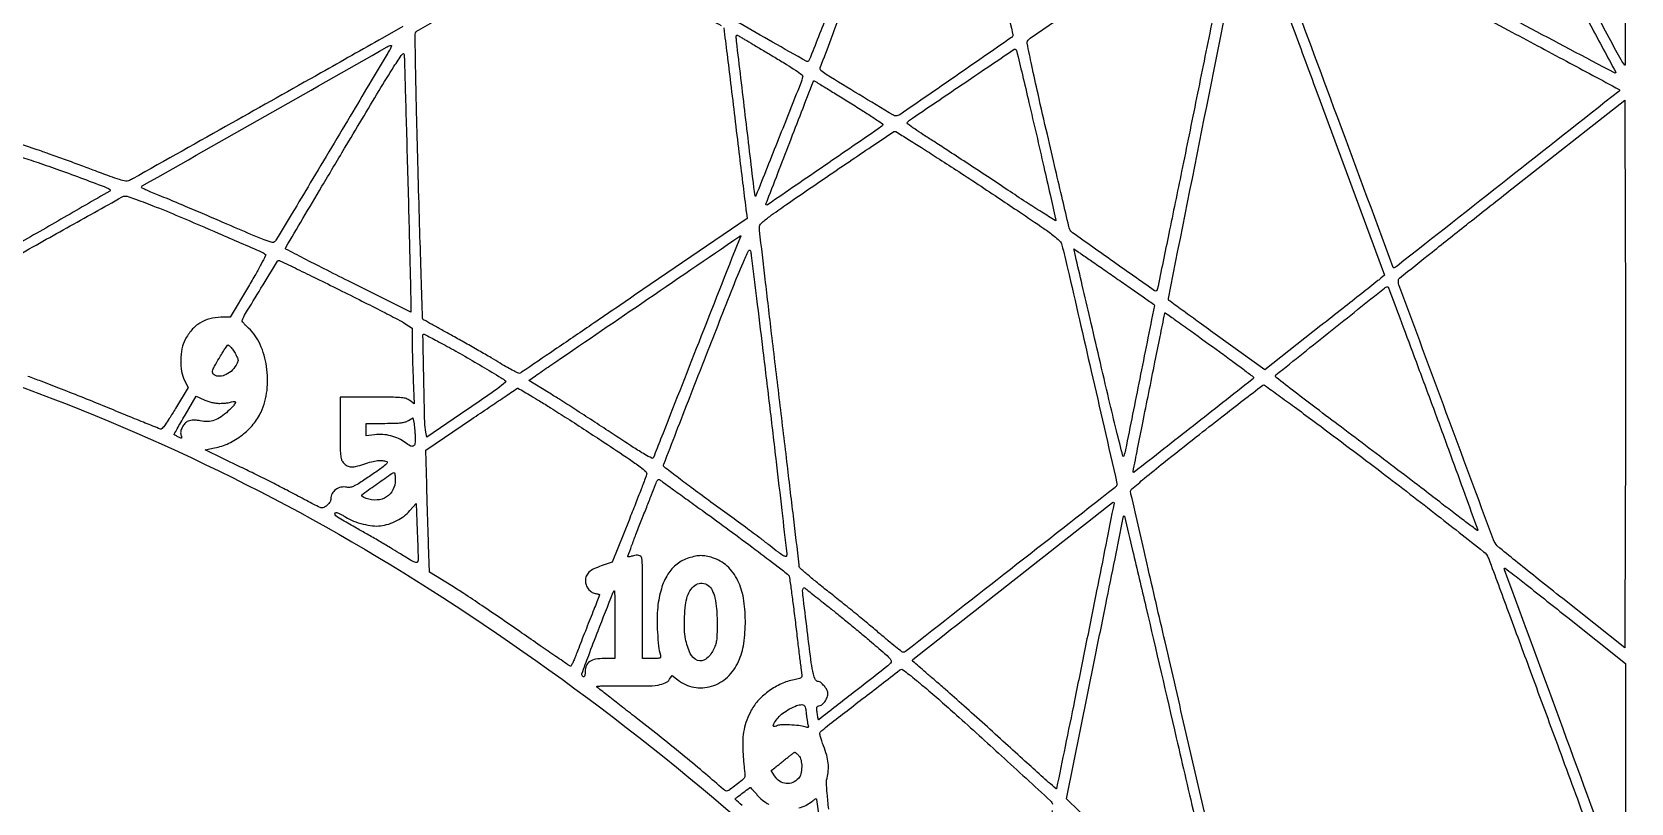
# Model space of a CAD drawing. Extents: x 0 to 7087, y 0 to 4724.
# Drawn here: x 2847 to 3888, y 2360 to 2862 of the extents above; entities that cross this region are included whole.
import ezdxf

# ---------------------------------------------------------------- set-up
doc = ezdxf.new("R2010")
doc.units = 0

msp = doc.modelspace()

# ---------------------------------------------------------------- linework, layer by layer
for points in [[(1293.492648, 3122.898616, -0.000001), (1813.67451, 3204.303477, -0.022438), (1818.5, 3204.838211, -0.754331), (1818.552835, 3204.690615, -0.017362), (1817.590625, 3204.050119, -0.012894), (1816.042809, 3203.149883, -0.006068), (1814, 3202.063238, -0.007019), (1809.606217, 3199.871571, -0.000019), (1750.092351, 3171.224375, -0.000118), (1682.894469, 3138.901257, -0.000074), (1604.165449, 3101.068753), (1399.830898, 3002.914831), (1224.165449, 3013.975075, -0.000031), (1154.660747, 3018.355539, -0.00004)], [(6679.454404, 791.75405, 0.000001), (6397.472142, 1046.787835, 0.000001), (6069.5, 1343.414553, -0.000021)], [(5468.71875, 1886.879035, -0.000001), (5219.850244, 2112.065315, -0.01151)], [(5252.276589, 2097.990111, 0.000002), (5820.76871, 1796.93329)], [(4651.653342, 1425.1125, -0.000001), (4539.128075, 1632.810979, -0.043589)], [(5548.424573, 2408.704966, -0.000001), (5727.394647, 2299.842302, -0.000133)], [(5306.980115, 216.220109, 0.000001), (5194.709925, 423.334713, 0.000017)], [(5733.561876, 2304.782547, -0.000001), (5555.403848, 2413.623819, -0.353388)], [(5373.759285, 2042.672399, -0.000001), (5195.709751, 2137.200618, -0.192573)], [(5555.34416, 980.541909, -0.000001), (5678.911179, 867.897119, -0.000083)], [(3615.925633, 3667.053647, -0.000002), (3641.728749, 3715.748958, -0.000001), (3683.548406, 3794.66941, -0.000001), (3731.295565, 3884.775511, -0.000001), (3778.830453, 3974.480516)], [(1840.425828, 3215.248007, -0.000001), (1750.933564, 3201.206536, -0.000135)], [(4749.665349, 793.063305, 0.000001), (4721.748575, 903.856146, 0.007095)], [(4570.12107, 1505.740836, -0.000001), (4545.158775, 1605.268138, -0.26365)], [(4912.327304, 147.416691, -0.000001), (4884.371973, 258.307726, -0.000042)], [(2219.775322, 3388.29958, -0.000113), (2302.284696, 3427.943308, 0.000049), (2384.83521, 3467.593889, 0.000082), (2454.393481, 3501.026403, 0.000001), (2517.540201, 3531.39011, 0.062771), (2517.884602, 3531.612606, 0.32324), (2518.103037, 3532.480532, 0.020229), (2516.964311, 3535.036102, 0.020995), (2515.614818, 3537.496886, 0.262598), (2514.722919, 3538, 0.111952), (2513.916109, 3537.817059, 0.000008), (2449.780288, 3507.154402, 0.000287), (2378.985646, 3473.256966, 0.000173), (2295.094239, 3432.993709, -0.000238), (2211.176898, 3392.73144, -0.000394)], [(1848.627436, 3209.469568, -0.000003), (2044.597961, 3240.082163, -0.000017), (2238.020133, 3270.288605, -0.031404)], [(5195.527972, 2138.637991, -0.000003), (5370.619532, 2273.225485, -0.00001), (5544.780584, 2407.090447, -0.077987)], [(3593.512849, 3650.132812, -0.000002), (3543.723597, 3556.255828, -0.018461)], [(5982.658973, 2709.702957, -0.000002), (6088.233851, 2670.531374, -0.000202)], [(6450.22633, 2376, -0.000003), (6305.76258, 2478.782248, -0.000005), (6175.84193, 2571.220518, -0.000003), (6066.608729, 2648.942153, -0.000054)], [(5413.830573, 1926.909787, 0.000017), (6158.626144, 1253.456846)], [(1825.138253, 2968.862981, -0.000003), (1836.244022, 3088.55881, -0.000004), (1847.339812, 3208.131344, -0.145737)], [(2087.308865, 3324.525265, -0.000002), (2150.352133, 3354.892074, -0.000188)], [(6711.845562, 3203.125316, -0.000005), (6530, 3197.515082, 0.000023)], [(6519.576902, 2970.695787, 0.000005), (6714.675247, 2962.081574, 0.102992)], [(2510.846271, 3352.20417, -0.000001), (2507.660792, 3319.483316, -0.120384)], [(1855.853411, 3386.98061, -0.000004), (1741.150748, 3416.605863, -0.00028)], [(6395.801089, 1900.967422, 0.000006), (6162.72301, 2042.995235, -0.000108)], [(4545.463117, 1605.546108, -0.000002), (4590.813587, 1522.171778, -0.000208)], [(6342.5, 2583.481484, -0.00001), (6049.295709, 2692.671082, -0.000553)], [(2264.237841, 3266.043679, -0.002997), (2284.980364, 3260.242181, -0.001374), (2311.96433, 3252.440073, -0.00139), (2366.059384, 3236.474627, -0.000914), (2428.229116, 3217.814238, -0.000057), (2493.279601, 3198.151447, -0.111456), (2495.150415, 3197.091079, -0.236242), (2495.583911, 3195.970696, -0.000051), (2489.949097, 3136.772881, -0.000064), (2484.316335, 3077.740881, -0.174267), (2483.641057, 3076.307724, -0.124472), (2481.293252, 3074.90762, -0.000009), (2265.828676, 3010.60097, -0.000017), (2051.378754, 2946.609263, -0.067821)], [(2529.310235, 3542.501859, 0.000002), (2526.118043, 3509.785496, 0.000162)], [(2507.482905, 3319.252036, -0.000002), (2469.580885, 3313.292048, -0.000177)], [(2073.118164, 3328.258049, -0.000011), (1969.384415, 3356.092479, -0.000007), (1865.341002, 3384.014143, -0.097573)], [(2629.443404, 3487.452118, 0.000003), (2660.95204, 3470.765601, 0.000119)], [(2266.909638, 3274.393112, -0.000009), (2383.610626, 3292.9641, -0.000069)], [(2076.389284, 2946.722542, 0.000004), (2133.501239, 2963.869552, 0.000022), (2197.976335, 2983.230838, 0.000014), (2273.5, 3005.915795, -0.000014), (2348.687081, 3028.499594, -0.000023), (2412.057188, 3047.528764), (2469.583157, 3064.800038, -0.016657), (2469.95, 3064.896982, -0.448186), (2470.020224, 3064.847098, -0.174619), (2469.98875, 3064.715804, -0.046581), (2469.785674, 3064.461641, -0.016322), (2469.45, 3064.135541, -0.015807), (2468.65679, 3063.458323, -0.000007), (2441.562728, 3041.769224, -0.000106), (2411.440583, 3017.667326, -0.000065), (2375.848647, 2989.208808), (2283.197295, 2915.146535)], [(3631.09919, 2944.048844, 0.000006), (3623.706828, 2907.665748, 0.000046), (3615.40414, 2866.780585, 0.000028), (3605.660047, 2818.761058, -0.000337), (3595.915372, 2770.890194, -0.000557), (3587.616637, 2730.492142, -0.000023), (3580.077676, 2694.007339, -0.14643), (3579.769787, 2693.436454, -0.364528), (3578.275141, 2693.307172, -0.000437), (3551.346114, 2712.277383, -0.000753), (3524.962278, 2730.957669, -0.150738), (3523.025726, 2733.484156, -0.030518), (3522.538589, 2735.094592, -0.000138), (3518.451011, 2752.361988, -0.00066), (3513.836274, 2771.996133, -0.000417), (3508.500815, 2794.918358, -0.001272), (3502.432215, 2821.395102, -0.003607), (3498.379448, 2839.904488, -0.001055), (3495.366471, 2854.306418, -0.194101), (3495.633792, 2855.781217, -0.101922), (3497.425405, 2857.64413, -0.000054), (3563.298817, 2902.870819, -0.000044), (3629.379131, 2948.220588, -0.128262)], [(5813.660013, 645.08811, -0.000003), (5750.388437, 726.885564, -0.000003), (5688.581924, 806.791184, -0.000003), (5635.4871, 875.435925, -0.000016)], [(2835.394507, 2809.657152, -0.00028), (2839.137923, 2884.242321, -0.000022), (2843.240981, 2965.019243, -0.1917)], [(2845.229358, 2967.095573, -0.000029), (2909.904455, 2995.317305, -0.000029), (2974.582922, 3023.531706, -0.087963)], [(5898.278733, 524.423056, 0.000003), (5963.140092, 440.80778, 0.322312)], [(3089, 2865.230063), (3075.75, 2857.725303, -0.000606), (3035.596273, 2835.046544, -0.000208), (2977.41902, 2802.312885, -0.000016), (2912.943389, 2766.073421, -0.02066), (2910.36499, 2764.761366, -0.16102), (2908.45714, 2764.550458, -0.021404), (2904.475563, 2765.575614, -0.014489), (2898.256396, 2767.662696, -0.002942), (2887.36499, 2771.745341, 0.002233), (2878.225702, 2775.185991, 0.001611), (2868.002528, 2778.945196, 0.001627), (2858.260006, 2782.456191, 0.003533), (2850.75, 2785.075385), (2835, 2790.443843)], [(5096.908298, 406.303109, 0.000003), (5161.52129, 320.305004, 0.028981)], [(3297.830276, 2864.354337, -0.00003), (3299.956845, 2847.27374, -0.000682), (3302.285833, 2828.347414, -0.000412), (3304.995303, 2805.924417, 0.000201), (3307.722702, 2783.272695, 0.000306), (3310.111245, 2763.603437, 0.000106), (3312.187844, 2746.620119, 0.00808), (3312.566319, 2743.895793), (3313.126533, 2740.291586), (3239.813266, 2690.311734, -0.00011), (3211.616539, 2671.098272, -0.000179), (3187.672855, 2654.803146, -0.000018), (3166.238652, 2640.228228, -0.017979), (3165.264538, 2639.615909, -0.242765), (3164.334165, 2639.570369, -0.009024), (3161.068456, 2641.129616, -0.01392), (3157.050217, 2643.279814, -0.007717), (3152.264538, 2646.113541, 0.005176), (3146.436039, 2649.604875, 0.002062), (3138.374583, 2654.27656, 0.00204), (3129.636091, 2659.245279, 0.002566), (3121.5, 2663.7728, -0.000748), (3114.18043, 2667.811151, -0.001191), (3107.934375, 2671.288877, -0.000226), (3102.433481, 2674.372163, -0.061562), (3102, 2674.69108, -0.197644), (3101.786639, 2675.164683, -0.000038), (3100.894202, 2702.246141, -0.000814), (3099.956125, 2732.265993, -0.000492), (3098.937709, 2767.831854, -0.000658), (3097.801988, 2810.960775, -0.002256), (3097.227369, 2838.987924, -0.000485), (3096.907775, 2860.266364, -0.192704), (3097.437709, 2861.646182, -0.077206), (3099.036921, 2862.911236, -0.000051), (3148.148236, 2890.708633, -0.000031), (3197.593932, 2918.684577, -0.129421)], [(4698.455618, 1753.028374, -0.000015), (4892.507706, 1578.986015, -0.000527)], [(5070.072008, 653.24502, 0.000011), (4922.729878, 925, -0.000032)], [(4844.532109, 237.473022, 0.000003), (4902.674445, 147.027982, 0.010109)], [(3270.738845, 2879.957082, -0.00015), (3296.1664, 2865.794711, -0.069341)], [(1347.251797, 2784.81604, -0.002667), (1477.5, 2784.129468, -0.000305), (1597.811726, 2782.780248, -0.00187), (1659.835069, 2781.814827, -0.002425), (1715.093402, 2780.479756, -0.000733), (1799, 2777.922139, -0.000798), (1866.786357, 2775.648117, -0.001988), (1916.349669, 2773.708885, -0.002247), (1962.203587, 2771.52567, -0.001322), (2017, 2768.524441, -0.021994), (2479.169825, 2721.526668, -0.048154), (2824.235467, 2636.514342, -0.057661), (3106.149355, 2499.29531, -0.047827), (3369.173123, 2293.571868, -0.022509), (3529.141423, 2127.421635, -0.013637), (3703.812918, 1917.569305, -0.011093), (3902.728089, 1653.011621, -0.005858)], [(2834.598804, 2714.31511, -0.00026), (2870.086379, 2734.184076, -0.000159), (2906.131383, 2754.325468, -0.11569), (2908.198846, 2754.917487, -0.093972), (2909.385032, 2754.751704, -0.002751), (2914.187119, 2753.097439, -0.005432), (2919.829499, 2751.04981, -0.003708), (2926.198846, 2748.605709, -0.00662), (2943.23547, 2741.661287, -0.001977), (2969.037341, 2730.622963, -0.000356), (2997.106594, 2718.459365, -0.086847), (2999.403793, 2716.944818, -0.333379), (2999.538551, 2716.164772, -0.003128), (2996.693942, 2710.68437, -0.008408), (2993.08673, 2704.110238, -0.004446), (2988.403793, 2696.072659), (2976.5, 2676.052905), (2970.5, 2676.00449, 0.062074), (2963.170859, 2675.030954, 0.075239), (2956.807886, 2672.293796, 0.074232), (2951.475763, 2667.760271, 0.058393), (2947.180704, 2661.5, 0.073114), (2945.098641, 2655.589673, 0.044431), (2944.328567, 2648.206648, 0.044464), (2944.874738, 2640.813985, 0.073927), (2946.778034, 2634.876365), (2949.056068, 2630.25273), (2940.851741, 2616.555835, -0.005181), (2936.878768, 2610.076333, -0.018845), (2934.160607, 2606.08686, -0.022605), (2932.165742, 2603.624905, -0.287997), (2931.073707, 2603.306386, -0.026863), (2929.878386, 2603.716787, -0.00019), (2919.974777, 2607.727909, -0.000732), (2908.645843, 2612.340659, -0.000469), (2895.5, 2617.730053, 0.002318), (2881.254413, 2623.508869, 0.002138), (2866.567188, 2629.314963, 0.002133), (2853.436423, 2634.376503, 0.007103), (2844.75, 2637.541862)], [(3882.02384, 2276.825408, -0.000015), (3807.692033, 2213.97745, -0.000026), (3733.957643, 2151.644981, -0.037059)], [(3635.062666, 2249.717795), (3598.982943, 2405.108898, -0.000146), (3585.135252, 2464.828384, -0.000239), (3573.442416, 2515.431857, -0.000018), (3562.96337, 2560.889001, -0.031116), (3562.70161, 2562.467638, -0.245378), (3563.368169, 2564.140653, -0.003561), (3571.77683, 2571.270506, -0.006114), (3584.171814, 2581.374766, -0.001383), (3605.477593, 2598.217638, -0.000935), (3622.018968, 2611.169937, -0.00153), (3636.090033, 2622.076431, -0.000153), (3648.700298, 2631.782883, -0.16541), (3649.338641, 2632, -0.157595), (3649.977285, 2631.793579, -0.000287), (3659.109648, 2625.193414, -0.002064), (3669.359232, 2617.712179, -0.001272), (3681.361048, 2608.828644, -0.002402), (3723.870859, 2576.877461, -0.003617), (3760.591043, 2548.579778, -0.001001), (3792.531807, 2523.491675, -0.127485), (3795.56695, 2519.49401, -0.010274), (3796.564578, 2516.961286, -0.000028), (3809.329769, 2482.487231, -0.000172), (3823.724287, 2443.564994, -0.000108), (3840.561262, 2397.959926, -0.000681), (3859.437046, 2346.58321, -0.001786)], [(5168.749357, 322.818293, 0.000004), (5102.439899, 411.490727, 0.000252)], [(3366.182592, 2355.888255, -0.007126), (3365.184419, 2366.247446, -0.007948), (3364.719031, 2373.297785, -0.082516), (3365.050425, 2376.17582, 0.049989), (3365.90595, 2380.893212, 0.046208), (3365.842752, 2385.815525, 0.041106), (3364.832441, 2391.144815, 0.026709), (3362.842064, 2397.092663, -0.011147), (3361.622465, 2400.392358, -0.020885), (3360.809083, 2403.118259, -0.018597), (3360.355395, 2405.236173, -0.247709), (3360.592064, 2405.970441, -0.028257), (3365.297786, 2410.071509, -0.000689), (3388.047738, 2427.690351, -0.000145), (3412.440072, 2446.516138, -0.156773), (3413.668804, 2446.959095, -0.173729), (3414.455552, 2446.70791, -0.00232), (3418.557186, 2443.539665, -0.006297), (3423.283072, 2439.757424, -0.004056), (3428.668804, 2435.261042, -0.006974), (3449.326107, 2417.226928, -0.002419), (3478.628068, 2390.659595, -0.000287), (3510.584734, 2361.368554, -0.166014), (3511.787259, 2359.163638, -0.092963)], [(3346.655415, 2356.732004, 0.104056), (3355.25, 2360.98174, -0.008195), (3356.310813, 2361.788489, -0.014421), (3357.216757, 2362.414898, -0.008917), (3357.954252, 2362.875512, -0.500926), (3358.08364, 2362.82258, -0.033556), (3358.474519, 2360.752319, -0.000116), (3361.493095, 2335.567909, -0.000022), (3364.600087, 2309.584872, -0.20091)], [(5241.117482, 323.714062, 0.000005), (5307.768292, 201.415215, 0.274553)], [(3309.710403, 2358.425932, -0.000266), (3305.262285, 2362.400135, -0.431677), (3305.257365, 2362.588969, -0.030134), (3306.791691, 2363.938955, -0.003385), (3310.476733, 2366.766913, -0.000976), (3314.515392, 2369.810647, -0.157752), (3315.038238, 2369.990294, -0.204529), (3315.369266, 2369.855976, -0.004918), (3316.550996, 2368.642163, -0.009968), (3317.915572, 2367.154395, -0.006513), (3319.432229, 2365.387283, 0.096355), (3327.134546, 2359.127699, 0.092242)], [(3511.726703, 2355.160831, -0.000312), (3501.899187, 2306.963388, -0.000427)]]:
    msp.add_lwpolyline(points, format="xyb")
for points in [[(3857.11652, 3073.139419), (3884.5, 3063.278839), (3884.754348, 2951.468405, -0.000428), (3884.815087, 2908.629458, -0.00072), (3884.783475, 2872.652792, -0.00003), (3884.706455, 2840.257069, -0.667298), (3884.496333, 2840.170333, -0.073092), (3882.062273, 2843.44313, -0.000047), (3828.15414, 2943.675473, -0.000014), (3773.596445, 3045.145451, -0.331535), (3773.743824, 3046.14107, -0.047568), (3776.836426, 3048.685768, -0.000436), (3801.56471, 3065.335047, -0.000152), (3827.268362, 3082.597114, -0.148858), (3828.59163, 3083, -0.082941), (3829.457192, 3082.855424, -0.000455), (3837.441648, 3080.103454, -0.001961), (3846.537449, 3076.919196, -0.001242)], [(3394.430241, 2946.932901, -0.000388), (3378.797539, 2907.211739, -0.000637), (3365.499028, 2873.623812, -0.000043), (3353.499035, 2843.435699, -0.095929), (3352.974122, 2842.616248, -0.343491), (3351.857051, 2842.449613, -0.000379), (3329.55057, 2855.056366, -0.001251), (3308.434713, 2867.081236, -0.070313), (3304.870547, 2869.850642, -0.163335), (3304.414329, 2870.804754, -0.000044), (3298.79974, 2916.550187, -0.000458), (3293.715027, 2958.325436, -0.012916), (3292.685501, 2969.202165, -0.269329), (3293.908455, 2971.685308, -0.011061), (3302.638647, 2977.218124, -0.006885), (3318.817085, 2986.675225, -0.000508), (3363.5, 3011.915725, -0.000936), (3390.745034, 3027.2023, -0.001565), (3413.723758, 3039.944453, -0.0001), (3434.367112, 3051.301859, -0.464043), (3434.772366, 3051.14646, -0.178071), (3434.761751, 3050.513079, -0.000035), (3423.034218, 3020.211705, -0.000751), (3409.983467, 2986.648309, -0.000454)], [(3464.483968, 2953.738895, -0.000299), (3472.733231, 2918.077409, -0.000488), (3479.679665, 2887.831306, -0.000043), (3485.878904, 2860.70669, -0.05621), (3486, 2859.632912, -0.246082), (3485.164575, 2858.038251, -0.000216), (3448.67802, 2832.796194, -0.000311), (3412.501888, 2807.825275, -0.152039), (3409.850609, 2807, -0.136912), (3408.254873, 2807.445297, -0.000282), (3385.92658, 2820.976453, -0.000733), (3364.579082, 2833.972522, -0.047895), (3361.126695, 2836.564706, -0.3051), (3360.69539, 2838.336506, -0.00139), (3367.717333, 2857.205954, -0.003324), (3378.630882, 2885.707931, -0.000493), (3401.084863, 2943.034515, -0.000478), (3416.954241, 2983.319515, -0.000805), (3430.356232, 3017.086474, -0.000042), (3442.441011, 3047.384845, -0.705192), (3442.692136, 3047.375495, -0.019126), (3442.889029, 3046.655482, -0.000007), (3449.207254, 3019.508602, -0.000115), (3456.214542, 2989.367939, -0.00007)], [(3823.172082, 2938.23907, -0.000412), (3844.492103, 2898.821126, -0.000685), (3862.379258, 2865.576019, -0.00002), (3878.516983, 2835.480777, -0.330713), (3878.465501, 2835.132168, -0.329189), (3877.722064, 2835.02029, -0.000006), (3762.012342, 2896.245644, -0.000008), (3646.461038, 2957.391469, -0.192692), (3645.684828, 2958.306769, -0.335141), (3645.965694, 2959.142769, -0.000028), (3705.500543, 2999.861325, -0.000051), (3764.686519, 3040.327497, -0.140922), (3766.5, 3040.927679, -0.283731), (3767.104645, 3040.586824, -0.000064), (3783.559924, 3010.779247, -0.001194), (3801.753471, 2977.625994, -0.00072)], [(3763.515143, 2886.762516, -0.000437), (3808.563729, 2862.847653, -0.000726), (3846.488823, 2842.601246, -0.000024), (3880.746863, 2824.246427, -0.276459), (3881, 2823.823597, -0.229887), (3880.605814, 2823.011559, -0.000012), (3808.153845, 2765.972626, -0.000027), (3736.189102, 2709.326178, -0.087871), (3734.211133, 2708.267322, -0.402678), (3733.706333, 2708.510801, -0.000006), (3695.115654, 2812.37374, -0.000377), (3661.54559, 2902.936851, -0.002568), (3645.233761, 2947.75, -0.042839), (3645.107178, 2948.229064, -0.077988), (3645.100297, 2948.632812, -0.124125), (3645.208212, 2948.898662, -0.238949), (3645.408154, 2949, -0.121833), (3645.888639, 2948.881158, -0.00001), (3680.358711, 2930.717739, -0.00034), (3718.422543, 2910.62658, -0.000205)], [(3683.990861, 2822.390132), (3727.908476, 2703.5), (3725.566023, 2701.394119, -0.015518), (3723.76673, 2699.874802, -0.00024), (3713.155997, 2691.473293, -0.000641), (3700.810099, 2681.733265, -0.000425), (3686.608529, 2670.578288), (3649.993488, 2641.868338), (3619.246744, 2664.050981, -0.000326), (3607.400578, 2672.609304, -0.000521), (3597.28954, 2679.940163, -0.000092), (3588.359429, 2686.431522, -0.028627), (3587.675093, 2686.991719, -0.261959), (3587.293028, 2688.163549, -0.000013), (3612.264528, 2813.110722, -0.000064), (3636.746964, 2935.512053, -0.043711), (3638.647126, 2942, -0.038624), (3638.915241, 2942.55577, -0.170145), (3639.18773, 2942.788583, -0.305385), (3639.439712, 2942.731492, -0.09864), (3639.653048, 2942.390132, -0.001999), (3639.991521, 2941.485211, -0.000001), (3652.850612, 2906.682312, -0.000012), (3667.121891, 2868.05442, -0.000007)], [(3080.198255, 2849.75, 0.001454), (3078.707163, 2847.267366, 0.000015), (3068.303541, 2829.829688, 0.000048), (3056.315827, 2809.73109, 0.000031), (3042.464783, 2786.5, -0.000512), (3028.660822, 2763.398391, -0.000821), (3016.829071, 2743.716734, -0.000134), (3006.314742, 2726.301952, -0.049629), (3005.422533, 2725.11016, -0.289967), (3003.860686, 2724.687067, -0.014529), (2998.617535, 2726.476916, -0.01117), (2990.040746, 2729.906171, -0.001635), (2972.824445, 2737.306542, 0.001182), (2960.002825, 2742.831632, 0.001247), (2947.380723, 2748.198198, 0.00119), (2936.475268, 2752.77226, 0.005644), (2930.195037, 2755.305997, -0.006066), (2925.856017, 2757.060814, -0.009616), (2922.18831, 2758.679742, -0.004046), (2919.13363, 2760.12905, -0.263872), (2918.813148, 2760.59378, -0.293484), (2919.286525, 2761.49599, -0.00002), (2999.35073, 2806.978999, -0.000045), (3078.765756, 2852.079626, -0.102223), (3081.331559, 2852.909062, -0.489653), (3081.515361, 2852.71915, -0.050749), (3081.34167, 2852.0186, -0.033338), (3080.893851, 2850.991341, -0.016509)], [(3331, 2845.191215, -0.004701), (3338.678867, 2840.544493, -0.010309), (3344.44615, 2836.813546, -0.005289), (3348.867424, 2833.753612, -0.298159), (3349.216988, 2832.866292, -0.043256), (3347.723168, 2827.873309, -0.000403), (3333.529757, 2792.127362, -0.000138), (3318.750002, 2755.021812, -0.757309), (3318.255755, 2755.073828, -0.012745), (3317.465317, 2760.52017, -0.000087), (3311.880396, 2807.444314, -0.000038), (3306.146308, 2855.725276, -0.029542), (3306, 2858.199368, -0.035892), (3306.083735, 2859.364358, -0.376542), (3306.419208, 2859.65099, -0.130587), (3307.079008, 2859.466323, -0.005132), (3309.25, 2858.156482, 0.003606), (3311.369693, 2856.86875, 0.00029), (3316.979687, 2853.520197, 0.000392), (3323.677495, 2849.534711, 0.000301)], [(3091.995338, 2770, -0.000299), (3092.765295, 2741.219114, -0.000422), (3093.414296, 2715.575103, -0.000241), (3093.933481, 2693.92428, -0.005956), (3094.002829, 2687.936522), (3094, 2679.373045), (3053.25, 2699.703941, -0.00139), (3037.62552, 2707.553605, -0.002293), (3024.470313, 2714.284536, -0.000237), (3012.770084, 2720.345912, -0.280081), (3012.5, 2720.790243, -0.134067), (3012.656109, 2721.361986, -0.00005), (3023.809375, 2740.259205, -0.000795), (3036.238367, 2761.236811, -0.000483), (3051, 2786.006776, -0.000632), (3073.479268, 2823.536308, -0.006271), (3083.131628, 2839.157712, -0.011309), (3088.573046, 2847.308715, -0.706705), (3089.742509, 2846.983952, -0.00998), (3089.875672, 2844.29788, -0.00008), (3090.504312, 2822.932786, -0.000291), (3091.207281, 2798.423492, -0.000187)], [(3501.380079, 2794.881176, -0.000429), (3506.218297, 2773.859216, -0.000695), (3510.292898, 2755.971319, -0.000086), (3513.899199, 2740.024306, -0.055614), (3514, 2739.120861, -0.589139), (3513.618769, 2738.909611, -0.000797), (3504.820312, 2744.43043, -0.004059), (3494.7348, 2750.896197, -0.002372), (3482.75, 2758.798935, 0.001015), (3469.523472, 2767.572078, 0.000881), (3455.622898, 2776.716599, 0.000886), (3443.00823, 2784.951448, 0.002604), (3434.285399, 2790.559251, -0.00424), (3427.704948, 2794.820237, -0.006926), (3422.207419, 2798.556845, -0.001992), (3417.538866, 2801.853249, -0.319997), (3417.342565, 2802.4215, -0.173839), (3418.67542, 2804.245605, -0.000273), (3452.622282, 2827.220797, -0.000176), (3486.915901, 2850.385822, -0.373092), (3488.085875, 2850.244204, -0.125628), (3488.451483, 2849.55244, -0.000147), (3492.269189, 2833.67433, -0.001332), (3496.49313, 2815.875281, -0.000817)], [(3379.125373, 2816.166334, -0.002913), (3387.69822, 2810.796663, -0.004741), (3394.905596, 2806.127135, -0.001013), (3401.155115, 2801.975299, -0.272295), (3401.425592, 2801.416334, -0.225672), (3400.759059, 2800.265409, -0.000104), (3363.601712, 2774.749114, -0.000082), (3326.313972, 2749.163616, -0.361241), (3325.42054, 2749.246127, -0.296826), (3325.31969, 2749.723229, -0.000021), (3340.763044, 2789.680468, -0.000023), (3356.20064, 2829.612334, -0.253776), (3356.625373, 2829.973575, -0.191819), (3356.721475, 2829.956949, -0.000016), (3363.286465, 2825.928598, -0.000522), (3370.537083, 2821.468785, -0.000315)], [(3884.755374, 2549.970947), (3884.5, 2460.941893), (3844, 2493.038013, -0.000751), (3828.32727, 2505.496996, -0.001151), (3814.784476, 2516.347135, -0.00038), (3803.095547, 2525.770925, -0.032291), (3801.415238, 2527.317067, -0.102041), (3798.922698, 2531.301397, -0.000147), (3768.255014, 2613.941071, -0.000107), (3737.419383, 2697.16295, -0.144579), (3737.191526, 2700.53557, -0.170577), (3737.761986, 2701.450314, -0.000138), (3759.000011, 2718.449948, -0.001472), (3782.797334, 2737.372691, -0.000899), (3811, 2759.580926), (3884.5, 2817.244938), (3884.755374, 2728.122469, -0.000451), (3884.834993, 2687.557705, -0.000265), (3884.860716, 2639.027441, -0.000265), (3884.834997, 2590.506049, -0.000452)], [(3436.825918, 2779.843534, -0.001737), (3448.974061, 2771.970205, -0.001005), (3463.527382, 2762.424324, -0.001004), (3478.087361, 2752.790154, -0.001689), (3490.267297, 2744.636155, -0.001694), (3506.195814, 2733.815828, -0.015521), (3512.953471, 2728.877028, -0.036164), (3516.483621, 2725.689337, -0.127411), (3517.966092, 2723.042621, -0.0077), (3521.695835, 2707.914258, -0.000206), (3537.092677, 2640.922096, -0.000013), (3553.841742, 2567.900154, -0.142949), (3553.783478, 2566.905823, -0.142013), (3552.593006, 2565.254549, -0.00004), (3484.467574, 2511.951365, -0.000033), (3416.199484, 2458.55276, -0.176147), (3414.61895, 2458.037741, -0.159122), (3413.864384, 2458.312592, -0.001917), (3409.716191, 2461.590556, -0.005507), (3404.946853, 2465.475774, -0.003545), (3399.5, 2470.079435, 0.004105), (3392.774163, 2475.751196, 0.001908), (3383.957813, 2483.006235, 0.00189), (3374.643081, 2490.553455, 0.002637), (3366.25, 2497.228945, -0.004248), (3358.871098, 2503.136729, -0.006709), (3352.654687, 2508.341379, -0.002269), (3347.403102, 2512.901103, -0.216087), (3347, 2513.79028, 0.029476), (3346.932579, 2514.932956, 0.000019), (3343.18125, 2546.601519, 0.000237), (3338.98425, 2581.877782, 0.000145), (3334, 2623.5, -0.000302), (3329.017176, 2665.221074, -0.000484), (3324.822161, 2700.820674, -0.000076), (3321.138219, 2732.387568, -0.030033), (3321.011612, 2734.646971, -0.215952), (3322.151394, 2737.135872, -0.018655), (3327.723026, 2741.629259, -0.009879), (3338.234752, 2749.159345, -0.000911), (3364.675682, 2767.25, -0.00091), (3381.477618, 2778.656111, -0.001486), (3395.773085, 2788.260938, -0.000158), (3408.5677, 2796.796449, -0.148068), (3409.239987, 2797, -0.139586), (3409.907549, 2796.809933, -0.000407), (3417.719492, 2791.960288, -0.002341), (3426.53432, 2786.420702, -0.001455)], [(2851.534077, 2776.642604, -0.005367), (2865.391825, 2771.826507, -0.003727), (2880.948301, 2766.10086, -0.001052), (2896.271942, 2760.293992, -0.095809), (2898.309595, 2759.029601, -0.505482), (2898.214527, 2758.181668, -0.000182), (2866.25329, 2739.765685, -0.000346), (2834.775943, 2721.672738, -0.130914), (2832.252728, 2720.999779, -0.418216), (2831.960229, 2721.296123, -0.000946), (2832.064315, 2728.123125, -0.004849), (2832.274426, 2735.950974, -0.002902), (2832.668346, 2745.249779, 0.000823), (2833.121666, 2754.992648, 0.000972), (2833.517476, 2764.212435, 0.000848), (2833.823366, 2771.998996, 0.006126), (2833.918346, 2775.75, -0.011775), (2834.006114, 2778.146181, -0.019373), (2834.206337, 2780.164062, -0.014079), (2834.470362, 2781.741911, -0.358482), (2834.784077, 2782, -0.076956), (2835.374555, 2781.908577, -0.000586), (2840.027821, 2780.426265, -0.002162), (2845.357721, 2778.696087, -0.001384)], [(3308.644473, 2728.233761, 0.044599), (3308.191726, 2727.330049, 0.000004), (3281.51737, 2659.621759, 0.000058), (3256.747955, 2596.726014, 0.003117), (3252.127097, 2584.770444, -0.443198), (3250.978589, 2584.31989, -0.016818), (3246.443906, 2586.762879, -0.012096), (3238.947446, 2591.379408, -0.001765), (3223.98549, 2601.175515, 0.00162), (3212.522336, 2608.685583, 0.001537), (3200.808294, 2616.254745, 0.001525), (3190.405746, 2622.88653, 0.00542), (3183.681042, 2627.043414), (3170.862084, 2634.776685), (3175.181042, 2637.852636, -0.005027), (3184.685985, 2644.479018, -0.000066), (3244.446951, 2685.24325, -0.000003), (3308.341437, 2728.814219, -0.132123), (3308.809017, 2728.977391, -0.365026), (3308.886154, 2728.921508, -0.115915), (3308.888152, 2728.768276, -0.057526), (3308.804589, 2728.52644, -0.026496)], [(3327.562231, 2619.023443, -0.00048), (3331.957008, 2581.907883, -0.000779), (3335.611314, 2550.365831, -0.000088), (3338.824586, 2522.203111, -0.068962), (3338.789862, 2520.773121, -0.447506), (3338.099992, 2520.333602, -0.067384), (3336.399032, 2521.070593, -0.026611), (3333.401632, 2523.10646, -0.004646), (3328, 2527.291247, 0.006362), (3322.127403, 2531.808734, 0.001398), (3311.91875, 2539.41249, 0.001454), (3300.064076, 2548.137563, 0.001397), (3288, 2556.91112, -0.002858), (3276.699032, 2565.180296, -0.004638), (3267.20164, 2572.350811, -0.001), (3258.973225, 2578.710179, -0.256972), (3258.622604, 2579.521839, -0.068554), (3258.859163, 2580.522312, -0.000073), (3266.898178, 2601.296597, -0.000708), (3275.925805, 2624.517778, -0.000435), (3286.622604, 2651.847382, -0.000516), (3303.719174, 2695.284403, -0.006551), (3310.379781, 2711.529324, -0.016339), (3314.017553, 2719.360104, -0.709379), (3315.272369, 2719.195093, -0.020884), (3315.753545, 2716.292791, -0.000114), (3319.201118, 2688.245445, -0.000498), (3323.091627, 2656.271259, -0.000316)], [(3554.5, 2700.691828, -0.000168), (3563.348001, 2694.535358, -0.000272), (3570.867094, 2689.293729, -0.000033), (3577.571022, 2684.614291, -0.02245), (3577.919893, 2684.346675, -0.273745), (3578.179992, 2683.604682, -0.000039), (3568.649262, 2635.931986, -0.000188), (3559.410558, 2589.828888, -0.044689), (3558.191911, 2585.707064, -0.7281), (3557.676682, 2585.740428, -0.000722), (3553.552761, 2602.163936, -0.002906), (3548.601812, 2622.504952, -0.001249), (3542.219857, 2649.707064, 0.000108), (3536.322082, 2675.105835, 0.00017), (3531.24804, 2696.902123, 0.000038), (3526.785305, 2716.036313, 0.007289), (3526.301584, 2717.981013), (3525.645915, 2720.462025), (3528.572957, 2718.57294, -0.007327), (3530.57939, 2717.235961, -0.000331), (3537.396431, 2712.541115, -0.000555), (3545.47603, 2706.955613, -0.000397)], [(3047.329681, 2694.036557, -0.001322), (3062.297416, 2686.551022, -0.001828), (3075.682781, 2679.751097, -0.001139), (3086.908013, 2673.964493, -0.02271), (3090.25, 2672.03472), (3095, 2668.996327), (3095, 2659.657157, 0.004873), (3095.045225, 2655.016689, 0.001855), (3095.19531, 2648.548995, 0.001837), (3095.410293, 2641.522267, 0.002249), (3095.664887, 2634.956714), (3096.329773, 2619.59544), (3093.530028, 2621.79772, 0.087531), (3091.170405, 2623.062078, 0.05666), (3088.129348, 2623.69147, 0.02091), (3082.842815, 2623.951093, 0.001814), (3069.365141, 2624), (3048, 2624), (3048, 2604.222506, 0.002744), (3048.059036, 2593.466836, 0.015365), (3048.299128, 2587.713342, 0.027673), (3048.752791, 2584.181968, 0.107388), (3049.600914, 2582.159388, 0.083312), (3051.939824, 2579.782057, 0.127528), (3054.617143, 2578.732462, 0.088073), (3058.189241, 2578.931854, 0.025229), (3063.535281, 2580.48015, -0.016858), (3068.55825, 2582.026439, -0.038848), (3072.438589, 2582.761709, -0.051511), (3075.609645, 2582.782879, -0.069536), (3078.395691, 2582.115523, -0.456868), (3078.682681, 2581.303542, -0.083954), (3077.536716, 2579.900476, -0.026775), (3074.505206, 2577.523968, -0.003921), (3068.070407, 2573.088641, -0.00412), (3060.837982, 2568.27323, -0.03111), (3057.270664, 2566.245052, -0.06926), (3054.802911, 2565.436919, -0.091156), (3052.438731, 2565.445516, 0.094958), (3048.566794, 2565.430403, 0.109506), (3045.188445, 2563.956458, 0.116135), (3042.886919, 2561.278925, 0.117213), (3042.031803, 2557.86501, -0.129948), (3041.4935, 2555.92388, -0.070272), (3039.944791, 2553.966167, -0.069722), (3037.895895, 2552.497291, -0.121281), (3035.875897, 2552, -0.115023), (3035.03751, 2552.195454, -0.002069), (3030.893155, 2554.260224, -0.005038), (3026.077207, 2556.745645, -0.003327), (3020.590713, 2559.694379, 0.005576), (3013.583569, 2563.41986, 0.002178), (3003.826742, 2568.414743, 0.002156), (2993.220137, 2573.729145, 0.002679), (2983.308834, 2578.575849), (2960.117669, 2589.762939), (2966.308834, 2590.969842, 0.062641), (2975.536866, 2594.003805, 0.053966), (2984.242324, 2599.348241, 0.054422), (2991.531541, 2606.376212, 0.066491), (2996.575036, 2614.382933, 0.07926), (3000.479724, 2628.429064, 0.065324), (3000.207147, 2643.995126, 0.06771), (2996.020825, 2658.380726, 0.102275), (2988.441572, 2668.947092, -0.011298), (2986.716793, 2670.610571, -0.017494), (2985.312708, 2672.130177, -0.012041), (2984.252692, 2673.42282, -0.271618), (2984.191505, 2673.882533, -0.036658), (2986.557937, 2678.525059, -0.00144), (2996.517371, 2694.858456, -0.000281), (3007.386244, 2712.546015, -0.260468), (3008.198599, 2713, -0.113085), (3008.92772, 2712.832958, -0.000209), (3020.089669, 2707.429489, -0.001519), (3032.62681, 2701.306723, -0.000939)], [(3759.802679, 2616.833783, -0.000505), (3770.973042, 2586.452717, -0.000839), (3780.319924, 2560.818644, -0.000031), (3788.721868, 2537.650882, -0.291142), (3788.646862, 2537.313529, -0.372499), (3788.342989, 2537.291537, -0.00029), (3781.671002, 2542.274571, -0.002671), (3774.201301, 2547.92259, -0.001607), (3765.396412, 2554.69934, 0.001716), (3753.726674, 2563.67698, 0.000584), (3736.718977, 2576.63704, 0.000581), (3717.903077, 2590.905775, 0.00067), (3699.923509, 2604.469594, -0.000995), (3683.575263, 2616.819419, -0.001619), (3669.752897, 2627.375074, -0.000192), (3657.467458, 2636.827667, -0.144247), (3657.003309, 2637.466828, -0.319523), (3657.289954, 2638.475143, -0.000094), (3692.824744, 2666.923456, -0.000173), (3727.985142, 2695.04121, -0.135827), (3730.052229, 2695.925438, -0.349539), (3730.358102, 2695.742786, -0.000042), (3739.019218, 2672.723021, -0.001005), (3748.567066, 2647.184346, -0.000604)], [(3620.776931, 2653.5, -0.002663), (3629.265773, 2647.309, -0.004375), (3636.374344, 2641.969771, -0.000812), (3642.559253, 2637.223154, -0.313383), (3642.720078, 2636.716241, -0.1524), (3641.896127, 2635.518657, -0.00007), (3603.607183, 2605.46039, -0.00004), (3565.065876, 2575.217654, -0.379446), (3564.409537, 2575.25713, -0.249671), (3564.318375, 2575.555995, -0.000055), (3567.26203, 2590.587222, -0.00107), (3570.566942, 2607.264039, -0.000646), (3574.551266, 2627.013564, 0.00012), (3578.5576, 2646.76491, 0.000198), (3581.930684, 2663.448616, 0.000008), (3584.972786, 2678.527132, 0.049807), (3585, 2678.799651, -0.607696), (3585.24057, 2678.92449, -0.000517), (3592.006465, 2674.150476, -0.001992), (3601.869193, 2667.116932, -0.000331)], [(2977.224423, 2656.25, -0.027624), (2977.929832, 2655.349698, -0.010956), (2978.80084, 2654.041669, -0.010804), (2979.681628, 2652.585362, -0.01333), (2980.43626, 2651.189726, -0.019962), (2981.375918, 2649.135999, -0.102714), (2981.604247, 2647.912361, -0.105915), (2981.322787, 2646.717147, -0.021874), (2980.306849, 2644.794256, -0.079402), (2977.045558, 2640.828856, -0.089455), (2972.831905, 2638.270786, -0.109088), (2968.669814, 2637.64232, -0.181439), (2965.479954, 2639.091475, -0.18744), (2964.973079, 2640.242492, -0.100274), (2965.217495, 2641.800149, -0.03978), (2966.379608, 2644.300734, -0.005508), (2969.254843, 2649.258142, -0.004884), (2971.292627, 2652.609182, -0.007762), (2973.108591, 2655.432079, -0.002772), (2974.708612, 2657.807763, -0.24804), (2975.072283, 2658, -0.149215), (2975.400685, 2657.899763, -0.022557), (2975.959293, 2657.485938, -0.023617), (2976.59167, 2656.920093, -0.018451)], [(3116.418715, 2657.862673, -0.005416), (3127.684716, 2651.556486, -0.003527), (3140.562164, 2644.042704, -0.001559), (3152.935854, 2636.653109, -0.052925), (3155.664106, 2634.590979, -0.455874), (3155.626417, 2633.590208, -0.007738), (3150.741483, 2629.781569, -0.010028), (3143.278404, 2624.377871, -0.002401), (3130.664372, 2615.714157), (3104.500532, 2597.928315), (3103.86071, 2601.214157, -0.041863), (3103.152492, 2607.707592, -0.001258), (3102.540719, 2634.958911, -0.000232), (3101.968166, 2664.366987, -0.41979), (3102.589263, 2665, -0.118639), (3103.131548, 2664.869491, -0.001024), (3106.960283, 2662.90341, -0.00351), (3111.350642, 2660.598395, -0.002247)], [(2969.6849, 2620.009769, 0.016557), (2971.858122, 2620.077654, 0.014902), (2974.100234, 2620.289349, 0.01512), (2976.099153, 2620.600002, 0.044756), (2977.4349, 2620.975249, -0.103339), (2979.355868, 2621.28008, -0.511993), (2979.855732, 2620.510144, -0.094655), (2978.555206, 2618.432577, -0.013935), (2975.065243, 2614.875851, -0.039602), (2970.579042, 2611.189485, -0.069395), (2966.302087, 2609.016352, -0.075951), (2961.873443, 2608.210799, -0.057656), (2956.949619, 2608.639598, 0.019382), (2954.499621, 2609.043259, 0.037542), (2952.518082, 2609.141392, 0.045102), (2950.807602, 2608.942584, 0.04808), (2949.198431, 2608.441387, 0.105306), (2946.985649, 2606.901855, 0.073173), (2945.242958, 2604.392488, 0.074405), (2944.320671, 2601.536765, 0.118343), (2944.503843, 2598.987891, -0.015665), (2944.871143, 2597.691085, -0.337176), (2944.723686, 2597.347815, -0.24352), (2944.291464, 2597.331853, -0.009847), (2942.844628, 2598.049627, -0.004051), (2941.918775, 2598.541468, -0.005216), (2941.076399, 2599.009183, -0.004032), (2940.378829, 2599.413552, -0.044777), (2940.117582, 2599.601206, -0.352426), (2940.062177, 2599.904419, -0.001163), (2942.008069, 2603.472589, -0.005342), (2944.297667, 2607.544078, -0.003235), (2947.090295, 2612.316562), (2954.445427, 2624.701621), (2959.472714, 2622.360579, 0.026628), (2961.947469, 2621.364768, 0.025772), (2964.540949, 2620.62521, 0.026177), (2967.153449, 2620.166227, 0.02993)], [(3177.855647, 2621.586997, -0.005321), (3185.085617, 2617.124133, -0.001598), (3195.996852, 2610.178601, -0.001601), (3208.191739, 2602.305877, -0.001736), (3220.0102, 2594.563908, -0.001547), (3236.484373, 2583.61684, -0.014237), (3243.476789, 2578.645272, -0.028252), (3247.090824, 2575.582452, -0.273863), (3247.617694, 2573.726911, -0.027091), (3247.097195, 2572.113819, -0.000543), (3244.009261, 2564.090094, -0.001287), (3240.367252, 2554.728973, -0.000864), (3236.158713, 2544.047877), (3225.287265, 2516.595755), (3218.103267, 2514.201089, 0.029541), (3213.195346, 2512.236158, 0.078412), (3210.078715, 2510.120453, 0.108632), (3208.356535, 2507.611188, 0.096567), (3207.75, 2504.5, 0.089832), (3208.234648, 2501.824243, 0.07484), (3209.641884, 2499.295207, 0.076574), (3211.692636, 2497.343036, 0.102994), (3214.04538, 2496.340924, -0.007008), (3215.178115, 2496.097819, -0.011384), (3216.132081, 2495.856066, -0.005179), (3216.919362, 2495.628555, -0.331145), (3217, 2495.520151, -0.092957), (3216.96632, 2495.340556, -0.000067), (3215.214324, 2490.835495, -0.000781), (3213.251774, 2485.814252, -0.000478), (3210.921102, 2479.895151, 0.000326), (3208.3742, 2473.432649, 0.000295), (3205.748455, 2466.745763, 0.000295), (3203.403606, 2460.753464, 0.000942), (3201.848416, 2456.75, -0.007849), (3200.646931, 2453.779314, -0.012415), (3199.514651, 2451.276563, -0.006382), (3198.498662, 2449.238497, -0.280956), (3198.107726, 2449, -0.150382), (3197.560605, 2449.168361, -0.00021), (3188.494418, 2455.337292, -0.001726), (3178.342653, 2462.302563, -0.001061), (3166.430412, 2470.573762, 0.002249), (3153.516553, 2479.495018, 0.002132), (3140.29243, 2488.460452, 0.002116), (3128.526064, 2496.292485, 0.007506), (3120.884244, 2501.169552), (3106.268488, 2510.191581), (3105.647438, 2527.84579, -0.000801), (3105.367783, 2536.174989, -0.000393), (3105.037176, 2546.776576, -0.00039), (3104.711029, 2557.789148, -0.000568), (3104.442064, 2567.5), (3103.857739, 2589.5), (3133.678869, 2609.738909, -0.000265), (3145.127527, 2617.49998, -0.000439), (3154.798223, 2624.035897, -0.000015), (3163.54968, 2629.938968, -0.135178), (3163.698061, 2629.988909, -0.148889), (3163.84753, 2629.952384, -0.00008), (3167.938552, 2627.525423, -0.001055), (3172.489121, 2624.811861, -0.000642)], [(3096.925877, 2597.95, -0.031768), (3096.729325, 2593.791037, -0.246285), (3095.676089, 2592.230512, -0.257771), (3093.835065, 2592.249694, -0.034262), (3090.469176, 2594.471666, 0.053697), (3086.139134, 2597.094843, 0.046662), (3081.142814, 2598.88549, 0.045657), (3075.787829, 2599.747618, 0.046376), (3070.393851, 2599.61647), (3065, 2598.982529), (3065, 2602.991264), (3065, 2607), (3077.25, 2607.005265, 0.005537), (3083.85236, 2607.081214, 0.024336), (3087.738052, 2607.358492, 0.041695), (3090.382351, 2607.903448, 0.065506), (3092.5, 2608.842555), (3095.5, 2610.67458), (3096.175877, 2606.58729, -0.012483), (3096.440483, 2604.694717, -0.006833), (3096.674989, 2602.364079, -0.006806), (3096.848677, 2599.989137, -0.010776)], [(3084, 2570.134859, -0.117259), (3082.483013, 2563.755256, -0.135139), (3078.297393, 2559.13011, -0.12767), (3072.126625, 2557.135564, -0.098842), (3065.103779, 2558.113667, -0.025076), (3063.900956, 2558.601877, -0.039808), (3062.934332, 2559.149298, -0.047539), (3062.296122, 2559.675896, -0.28787), (3062.204556, 2560.075345, -0.155087), (3063.031824, 2561.179596, -0.00115), (3072.430703, 2567.858449, -0.001256), (3081.818045, 2574.461345, -0.139361), (3083.25, 2574.957501, -0.361859), (3083.544722, 2574.739075, -0.021083), (3083.779687, 2573.558381, -0.024082), (3083.946007, 2571.997081, -0.014494)], [(3285, 2549.475847, -0.002621), (3301.385606, 2537.549163, -0.002327), (3318.308955, 2524.973, -0.001929), (3333.205198, 2513.705135, -0.014063), (3340.172753, 2508.075571, -0.182622), (3340.487761, 2507.501451, -0.000534), (3341.701603, 2498.856574, -0.002999), (3343.008953, 2489.042639, -0.001858), (3344.432631, 2477.5, 0.000419), (3345.843942, 2465.780207, 0.000602), (3347.115508, 2455.399469, 0.000317), (3348.208915, 2446.607114, 0.009477), (3348.528588, 2444.39181, -0.040517), (3348.685128, 2442.47007, -0.220304), (3348.257596, 2441.546141, -0.11823), (3347.093334, 2440.957139, -0.0087), (3343.573133, 2440.186234, 0.057046), (3335.298529, 2437.515926, 0.048842), (3327.365037, 2432.934081, 0.049568), (3320.591407, 2426.988405, 0.063909), (3315.760363, 2420.274073, 0.031427), (3312.798176, 2413.869736, 0.043556), (3311.030557, 2407.798902, 0.040493), (3310.264124, 2401.182998, 0.022656), (3310.35259, 2393.076782, 0.003664), (3310.624247, 2388.807417, 0.004178), (3310.948307, 2384.72568, 0.003792), (3311.278501, 2381.266511, 0.023418), (3311.544722, 2379.5, -0.07587), (3311.627864, 2377.651783, -0.131205), (3311.078888, 2376.225472, -0.064422), (3309.584346, 2374.643536, -0.008207), (3305.902248, 2371.734048, -0.005217), (3301.819178, 2368.682129, -0.073714), (3300.207172, 2367.83412, -0.193828), (3299.006094, 2367.88916, -0.074583), (3297.581431, 2368.817656, 0.005878), (3285.99827, 2378.869269, 0.003762), (3272.319734, 2390.284452, 0.003546), (3257.393577, 2402.375162, 0.003341), (3242, 2414.497182, -0.000351), (3232.138457, 2422.16778, -0.000543), (3223.633326, 2428.807782, -0.000159), (3216.244336, 2434.593126, -0.017484), (3215.283664, 2435.401551, -0.647083), (3215.453586, 2435.927733, -0.016779), (3218.723487, 2436.177502, -0.012085), (3224.187074, 2436.278661, -0.002785), (3233.399134, 2436.175231, 0.006844), (3247.277852, 2436.132072, 0.03421), (3255.030635, 2436.745601, 0.066455), (3259.752155, 2438.103708, 0.145504), (3262.59824, 2440.509588), (3264.191131, 2442.940649), (3267.845566, 2440.093928, 0.118733), (3278.375796, 2435.322667, 0.121166), (3289.839199, 2435.920298, 0.115088), (3300.161804, 2441.863724, 0.099674), (3307.441942, 2452.049979, 0.069021), (3310.860825, 2463.762417, 0.038506), (3311.890169, 2478.610587, 0.038596), (3310.637855, 2493.323219, 0.073985), (3307.034256, 2504.58198, 0.043154), (3303.865235, 2509.824373, 0.0507), (3299.989957, 2514.143482, 0.0535), (3295.526215, 2517.406941, 0.059), (3290.612179, 2519.52253, 0.023058), (3286.308108, 2520.587521, 0.050729), (3282.937706, 2520.908972, 0.04955), (3279.522834, 2520.548035, 0.02109), (3275.058662, 2519.42478, 0.095488), (3267.404634, 2515.44903, 0.084926), (3261.404506, 2508.769669, 0.070949), (3257.195111, 2499.363268, 0.042655), (3254.834907, 2487.34127, 0.026973), (3254.432502, 2479.987589, 0.01421), (3254.685787, 2470.841119, 0.013786), (3255.421434, 2462.069733, 0.042747), (3256.58108, 2456.25, -0.08101), (3256.737044, 2454.961532, -0.292702), (3256.284707, 2454.315306, -0.09209), (3254.99798, 2454.04517, -0.005819), (3251.116631, 2454), (3245, 2454), (3245, 2488, 0.00123), (3244.937793, 2513.294898, 0.043193), (3244.399526, 2519.177332, 0.299347), (3242.603442, 2521.06971, 0.142251), (3239.098177, 2520.88438, -0.014598), (3237.841823, 2520.487145, -0.021477), (3236.715825, 2520.218634, -0.017772), (3235.799608, 2520.074905, -0.230313), (3235.482039, 2520.184627, -0.292403), (3235.397243, 2520.570243, -0.000497), (3237.850835, 2527.219824, -0.003366), (3240.684723, 2534.721061, -0.002048), (3244.130007, 2543.550247, 0.000042), (3247.669498, 2552.514474, 0.00006), (3250.801489, 2560.451375, 0.000031), (3253.455137, 2567.179687, 0.00096), (3254.113494, 2568.85869, -0.033722), (3254.607288, 2569.909792, -0.123652), (3255.106145, 2570.442431, -0.200941), (3255.649638, 2570.538795, -0.112077), (3256.266573, 2570.245076, 0.010342), (3257.23328, 2569.514929, 0.000079), (3265.215806, 2563.743039, 0.000294), (3274.370338, 2557.134111, 0.000189)], [(3098.756487, 2517.284954, -0.306331), (3098.056231, 2516.469908, -0.170148), (3096.692599, 2516.566298, -0.035108), (3093.821265, 2518.053208, -0.002763), (3086.5, 2522.577595, 0.005193), (3080.787733, 2526.069408, 0.002518), (3073.416088, 2530.420859, 0.002497), (3065.693083, 2534.87588, 0.003595), (3058.810088, 2538.735357, -0.004855), (3049.623212, 2543.917149, -0.033359), (3045.315553, 2546.801139, -0.238217), (3044.655356, 2548.180424, -0.407991), (3045.492571, 2549, -0.099361), (3046.288521, 2548.840251, -0.012886), (3047.878169, 2548.126708, -0.014605), (3049.738677, 2547.165451, -0.011726), (3051.683554, 2546.027092, 0.044041), (3056.888004, 2543.416231, 0.032735), (3063.011439, 2541.444588, 0.033355), (3069.130759, 2540.335055, 0.057706), (3074.29465, 2540.348491, 0.047065), (3079.675517, 2541.506335, 0.042259), (3084.95265, 2543.678452, 0.042857), (3089.712609, 2546.666709, 0.052351), (3093.554079, 2550.251665), (3097.5, 2554.793368), (3098.256487, 2537.146684, -0.001844), (3098.527624, 2530.225325, -0.002574), (3098.715413, 2524.033044, -0.001556), (3098.830435, 2518.818976, -0.033569)], [(3533.410246, 2462.325481, -0.000176), (3526.194229, 2426.70776, -0.000291), (3520.078411, 2396.664792, -0.000008), (3514.524751, 2369.466745, -0.106173), (3514.386132, 2369.150406, -0.445063), (3514.152841, 2369.124931, -0.000093), (3504.568151, 2377.683478, -0.00151), (3493.919039, 2387.254018, -0.000904), (3481.317073, 2398.690082, 0.001261), (3467.74318, 2410.990468, 0.001258), (3454.095589, 2423.23298, 0.00123), (3442.12066, 2433.867974, 0.004962), (3434.731741, 2440.268205, -0.001484), (3429.437058, 2444.790355, -0.002366), (3424.939834, 2448.691693, -0.000484), (3421.004868, 2452.144782, -0.116793), (3420.731741, 2452.529775, -0.33397), (3420.961858, 2453.39428, -0.000022), (3485.976917, 2504.475991, -0.000021), (3551.010078, 2555.562815, -0.37961), (3551.818934, 2555.514399, -0.250111), (3551.926951, 2555.15922, -0.000024), (3546.5613, 2527.990236, -0.000703), (3540.582098, 2497.944579, -0.000424)], [(3592.47823, 2402.33609, -0.000141), (3604.947955, 2348.524747, -0.000232), (3615.44673, 2303.064662, -0.00001), (3624.912333, 2261.987637, -0.056676), (3625, 2261.21672, -0.660859), (3624.726123, 2261.100004, -0.000453), (3616.995313, 2268.536475, -0.00282), (3608.200854, 2277.107628, -0.001646), (3597.75, 2287.476745, 0.001221), (3585.514093, 2299.637598, 0.000778), (3571.219698, 2313.731154, 0.000781), (3557.155269, 2327.51176, 0.001452), (3545.700037, 2338.635967), (3520.900073, 2362.579704), (3539.450037, 2454.023228, 0.000125), (3546.567981, 2489.15685, 0.000205), (3552.574139, 2518.90385, 0.000014), (3557.965107, 2545.664483, 0.030325), (3558.078947, 2546.483376, -0.853312), (3558.66491, 2546.530629, -0.001045), (3564.01895, 2524.300801, -0.001415), (3572.668872, 2487.594203, -0.000151)], [(3847.344989, 2480.603718), (3885, 2450.707435), (3884.936614, 2374.603718, -0.001001), (3884.854256, 2345.557049, -0.001739), (3884.653718, 2321.442967, -0.000324), (3884.39392, 2300.562351, -0.818389), (3884.062575, 2300.5, -0.008043), (3881.074925, 2308.22565, -0.000024), (3844.220691, 2408.295512, -0.000002), (3806.138723, 2511.716029, -0.088433), (3806, 2512.494239, -0.617106), (3806.493187, 2512.741662, -0.004049), (3811.404437, 2509.016527, -0.00332), (3820.223808, 2502.120027, -0.000188)], [(3287.697306, 2501.499462, -0.128377), (3290.271565, 2498.470505, -0.054179), (3292.069793, 2493.400156, -0.039886), (3293.158801, 2486.330323, -0.018278), (3293.5, 2477, -0.005348), (3293.421106, 2469.624237, -0.030135), (3293.1, 2465.7, -0.049118), (3292.378285, 2462.751516, -0.031369), (3291, 2459.5, -0.108757), (3286.180115, 2453.543449, -0.269873), (3280.830023, 2452.753254, -0.19), (3276.003764, 2457.304445, -0.06326), (3272.958997, 2466.717309, -0.038111), (3272.261146, 2473.018017, -0.019039), (3272.292866, 2481.043732, -0.018793), (3272.915706, 2488.851042, -0.050071), (3274.118987, 2494.302354, -0.072014), (3276.527432, 2499.150222, -0.120208), (3279.914677, 2502.161217, -0.14674), (3283.806463, 2502.9339, -0.12962)], [(3365, 2488.457991, -0.003412), (3370.877654, 2483.767421, -0.001659), (3378.324934, 2477.69961, -0.001645), (3386.035269, 2471.332253, -0.002374), (3392.808286, 2465.646773, -0.001997), (3402.524573, 2457.344763, -0.029698), (3405.733183, 2454.230735, -0.123655), (3406.726539, 2452.390232, -0.266494), (3406.308286, 2450.890804, -0.028103), (3402.825732, 2447.825905, -0.000445), (3382.06259, 2431.557478, -0.000053), (3359.870776, 2414.205294, -0.416179), (3359.466272, 2414.25622, -0.116381), (3359.374713, 2414.458477, -0.002043), (3359.147334, 2415.645373, -0.005028), (3358.900985, 2417.037562, -0.003316), (3358.644463, 2418.642923, -0.014294), (3358.33548, 2421.137521, -0.119921), (3358.497237, 2422.252633, -0.190565), (3359.128434, 2422.917573, -0.047262), (3360.571202, 2423.428515, 0.146577), (3362.627967, 2424.652986, 0.06693), (3364.433705, 2427.24172, 0.06659), (3365.501775, 2430.237964, 0.138264), (3365.341052, 2432.694103, 0.067297), (3364.361861, 2434.600382, 0.032644), (3362.648285, 2436.744829, 0.029046), (3360.801638, 2438.547246, 0.177058), (3359.575686, 2439.015313, -0.26866), (3357.58267, 2440.20771, -0.06969), (3356.185779, 2443.835483, -0.024197), (3354.83725, 2451.245452, -0.002355), (3352.530335, 2469.323342, -0.00046), (3349.700626, 2492.538558, -0.015508), (3349.202896, 2498.093757, -0.175683), (3349.676045, 2499.682377, -0.43602), (3350.75, 2499.802268, 0.009166), (3351.948268, 2498.807586, 0.000536), (3355.657813, 2495.847958, 0.000811), (3360.084439, 2492.335687, 0.000597)], [(3227, 2476), (3227, 2454), (3220.055764, 2454, 0.041646), (3214.376542, 2453.526143, 0.106703), (3210.564725, 2452.007672, 0.143286), (3208.380543, 2449.385211, 0.102818), (3207.6, 2445.629592, -0.027071), (3207.478881, 2443.394182, -0.136128), (3207.020203, 2442.241959, -0.387603), (3206.349369, 2442.118636, -0.115378), (3205.546341, 2442.925018, -0.231092), (3205.435489, 2444.036978, -0.000941), (3209.894258, 2456.001233, -0.003327), (3216.001072, 2471.96982, -0.000941), (3225.720955, 2496.75, -0.025432), (3225.938487, 2497.228685, -0.034823), (3226.184599, 2497.632812, -0.037383), (3226.424061, 2497.922151, -0.203936), (3226.606989, 2498, -0.408625), (3226.767965, 2497.842072, -0.000314), (3226.884553, 2491.5375, -0.002792), (3226.971758, 2484.435895, -0.001674)], [(3351.509958, 2418.25, 0.004892), (3351.799325, 2415.90955, 0.005265), (3352.128011, 2413.631994, 0.004992), (3352.450128, 2411.68356, 0.024917), (3352.695769, 2410.603595, -0.037656), (3352.897072, 2409.601254, -0.292369), (3352.700632, 2409.190366, -0.199917), (3352.163852, 2409.103014, -0.019269), (3350.863855, 2409.465384, 0.051895), (3346.764173, 2410.324987, 0.017714), (3340.692124, 2410.735842, 0.0143), (3334.735872, 2410.756915, 0.117115), (3332.126547, 2410.067726, -0.125381), (3330.569954, 2409.683605, -0.470208), (3330.018662, 2410.359499, -0.103405), (3330.854899, 2412.332265, -0.020594), (3333.179137, 2415.401156, -0.061269), (3336.260388, 2418.324092, -0.032664), (3340.685983, 2421.169172, -0.032263), (3345.256627, 2423.329531, -0.093407), (3348.678044, 2423.990231, -0.109787), (3349.858376, 2423.733449, -0.171548), (3350.595407, 2423.014904, -0.076045), (3351.069759, 2421.51609, -0.010371)], [(3346.595012, 2390.895012, -0.130554), (3348.122027, 2387.932468, -0.055722), (3348.592783, 2383.463607, -0.055665), (3348.063842, 2378.986138, -0.126815), (3346.5, 2375.990225, -0.108871), (3342.728951, 2373.294961, -0.126724), (3338.383771, 2372.63137, -0.125257), (3334.220783, 2374.149911, -0.104941), (3330.964319, 2377.557733), (3328.802011, 2381.056421), (3331.151005, 2382.913149, 0.002051), (3332.38207, 2383.894456, 0.00059), (3334.278733, 2385.422779, 0.000594), (3336.413441, 2387.151268, 0.000632), (3338.5, 2388.849252, -0.005036), (3340.459128, 2390.415058, -0.007514), (3342.206035, 2391.740795, -0.003709), (3343.705807, 2392.82681, -0.140772), (3344.095012, 2392.964315, -0.17134), (3344.426795, 2392.869095, -0.018139), (3345.07483, 2392.371177, -0.02074), (3345.821978, 2391.698641, -0.015218)]]:
    msp.add_lwpolyline(points, format="xyb", close=True)

doc.saveas('drawing.dxf')
